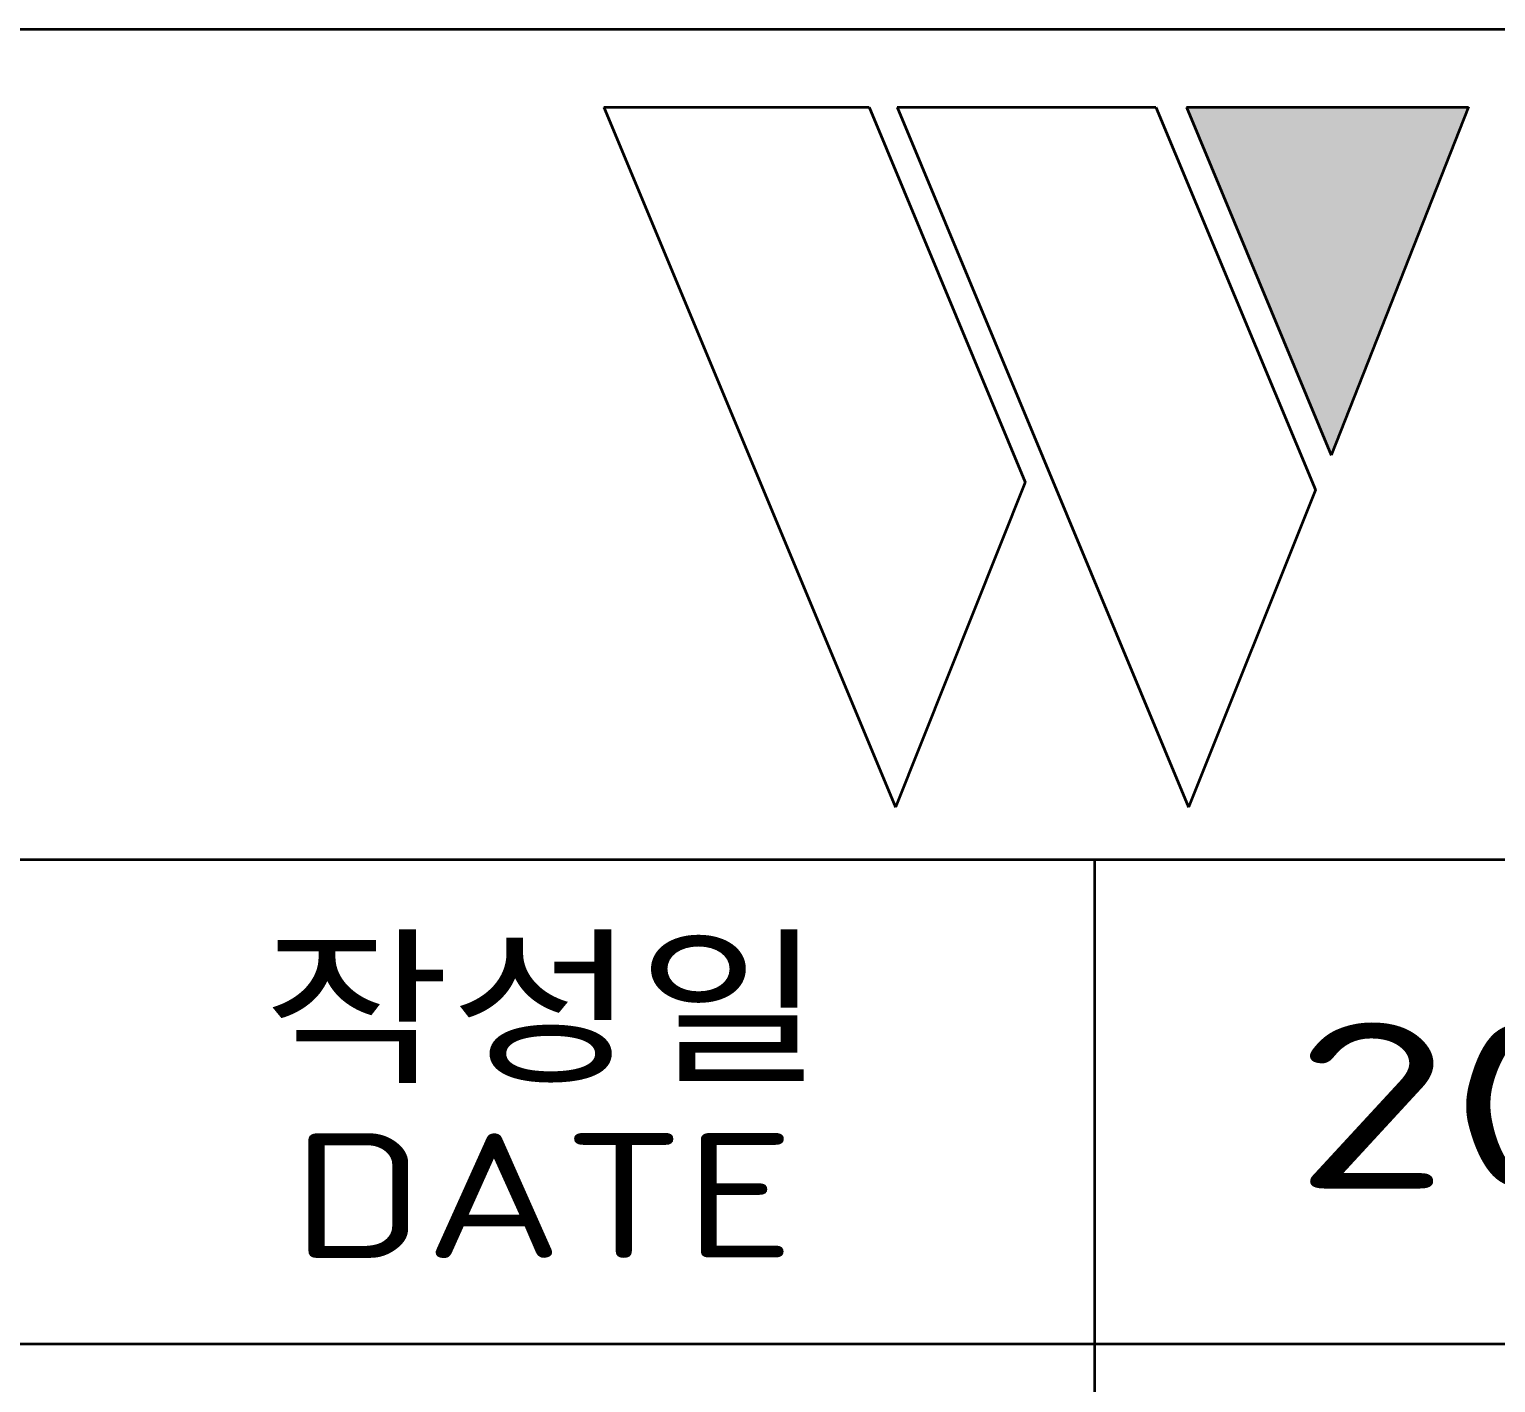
# Model space of a CAD drawing. Extents: x 23 to 417, y 3 to 294.
# Drawn here: x 276.36 to 297.55, y 30.67 to 50.24 of the extents above; entities that cross this region are included whole.
import ezdxf
from ezdxf.enums import TextEntityAlignment as Align

# ---------------------------------------------------------------- set-up
doc = ezdxf.new("R2010")
doc.units = 0
doc.layers.get('0').update_dxf_attribs({"lineweight": 13})
doc.layers.add('5', color=7, linetype='Continuous', lineweight=13)
doc.layers.add('6', color=7, linetype='Continuous', lineweight=13)
doc.styles.get("Standard").update_dxf_attribs({"font": 'isocp.shx'})
doc.styles.add('굴림', font='Gulim.ttf')

# ---------------------------------------------------------------- blocks, each defined once
blk = doc.blocks.new('BLOCK4352')
at = {"layer": '5', "color": 7, "lineweight": 13}
blk.add_text('2011.10.07', height=2.4, dxfattribs=at).set_placement((294.634, 33.481), (312.911, 33.481), align=Align.FIT)
blk = doc.blocks.new('BLOCK4356')
at = {"layer": '5', "color": 7, "lineweight": 13}
blk.add_text('DATE', height=1.8, dxfattribs=at).set_placement((280.156, 32.479), (287.425, 32.479), align=Align.FIT)
blk = doc.blocks.new('BLOCK4428')
at = {"color": 6, "lineweight": 5}
blk.add_solid([(293.085, 49.114), (297.16, 49.114), (295.179, 44.084)], dxfattribs=at)
blk = doc.blocks.new('BLOCK4462')
at = {"color": 6, "lineweight": 5}
blk.add_solid([(293.085, 49.114), (295.179, 44.084), (297.16, 49.114)], dxfattribs=at)

msp = doc.modelspace()

# ---------------------------------------------------------------- linework, layer by layer
at = {"color": 7, "lineweight": 35}
for p, q in [((30.2375, 50.2375), (409.7625, 50.2375)), ((250.7625, 38.2375), (337.7625, 38.2375)), ((291.7625, 10.2375), (291.7625, 38.2375)), ((250.7625, 31.2375), (337.7625, 31.2375))]:
    msp.add_line(p, q, dxfattribs=at)
at = {"layer": '6', "color": 6, "lineweight": 35, "ltscale": 0.095784}
msp.add_line((284.6662, 49.1138), (288.4975, 49.1138), dxfattribs=at)
msp.add_line((284.6662, 49.1138), (288.4975, 49.1138), dxfattribs=at)
at = {"layer": '6', "color": 6, "lineweight": 35, "ltscale": 0.274011}
for p, q in [((284.6662, 49.1138), (288.8794, 38.9955)), ((284.6662, 49.1138), (288.8794, 38.9955)), ((288.9027, 49.1138), (293.1159, 38.9955)), ((288.9027, 49.1138), (293.1159, 38.9955))]:
    msp.add_line(p, q, dxfattribs=at)
at = {"layer": '6', "color": 6, "lineweight": 35, "ltscale": 0.146861}
msp.add_line((288.4975, 49.1138), (290.7557, 43.6907), dxfattribs=at)
msp.add_line((288.4975, 49.1138), (290.7557, 43.6907), dxfattribs=at)
at = {"layer": '6', "color": 6, "lineweight": 35, "ltscale": 0.09354}
msp.add_line((288.9027, 49.1138), (292.6443, 49.1138), dxfattribs=at)
msp.add_line((288.9027, 49.1138), (292.6443, 49.1138), dxfattribs=at)
at = {"layer": '6', "color": 6, "lineweight": 35, "ltscale": 0.149839}
msp.add_line((292.6443, 49.1138), (294.9483, 43.5807), dxfattribs=at)
msp.add_line((292.6443, 49.1138), (294.9483, 43.5807), dxfattribs=at)
at = {"layer": '6', "color": 6, "lineweight": 35, "ltscale": 0.101879}
msp.add_line((293.0845, 49.1138), (297.1597, 49.1138), dxfattribs=at)
msp.add_line((293.0845, 49.1138), (297.1597, 49.1138), dxfattribs=at)
at = {"layer": '6', "color": 6, "lineweight": 35, "ltscale": 0.136204}
msp.add_line((293.0845, 49.1138), (295.1788, 44.0842), dxfattribs=at)
msp.add_line((293.0845, 49.1138), (295.1788, 44.0842), dxfattribs=at)
at = {"layer": '6', "color": 6, "lineweight": 35, "ltscale": 0.13523}
msp.add_line((297.161, 49.1171), (295.1788, 44.0842), dxfattribs=at)
msp.add_line((297.161, 49.1171), (295.1788, 44.0842), dxfattribs=at)
at = {"layer": '6', "color": 6, "lineweight": 35, "ltscale": 0.126406}
msp.add_line((290.7557, 43.6907), (288.8794, 38.9955), dxfattribs=at)
msp.add_line((290.7557, 43.6907), (288.8794, 38.9955), dxfattribs=at)
at = {"layer": '6', "color": 6, "lineweight": 35, "ltscale": 0.123445}
msp.add_line((294.9483, 43.5807), (293.1159, 38.9955), dxfattribs=at)
msp.add_line((294.9483, 43.5807), (293.1159, 38.9955), dxfattribs=at)

# ---------------------------------------------------------------- block references
at = {"lineweight": 0}
for name in ['BLOCK4428', 'BLOCK4462']:
    msp.add_blockref(name, (0, 0), dxfattribs=at)
at = {"layer": '5', "lineweight": 0}
for name in ['BLOCK4352', 'BLOCK4356']:
    msp.add_blockref(name, (0, 0), dxfattribs=at)

# ---------------------------------------------------------------- texts
at = {"layer": '5', "color": 7, "lineweight": 13, "style": '굴림', "width": 1.100099}
msp.add_text('작성일', height=1.8, dxfattribs=at).set_placement((279.7408, 35.1996), (287.8408, 35.1996), align=Align.FIT)

doc.saveas('drawing.dxf')
